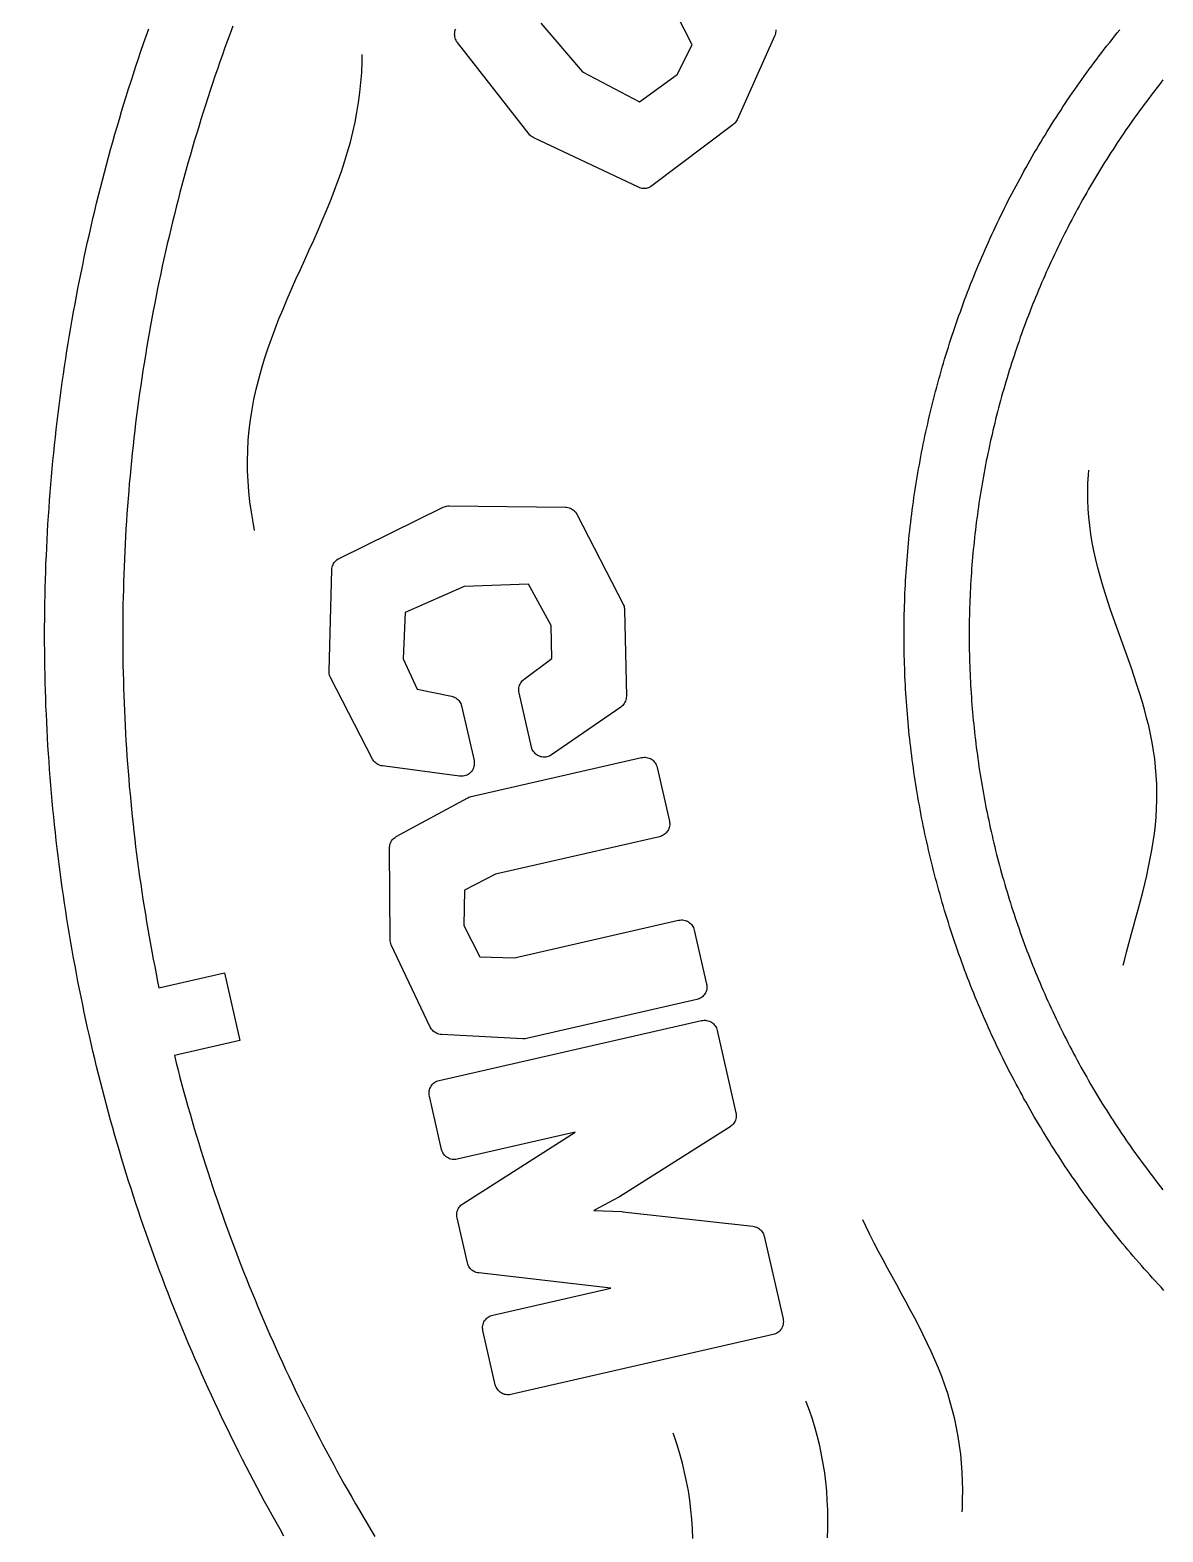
# Model space of a CAD drawing. Header units: millimetres. Extents: x -17.8 to 17.8, y -17.8 to 17.8.
# Drawn here: x -11.32 to -8.71, y -2.067 to 1.394 of the extents above; entities that cross this region are included whole.
import ezdxf

# ---------------------------------------------------------------- set-up
doc = ezdxf.new("R2010")
doc.units = ezdxf.units.MM
for name, color, linetype in [('ALTIN', 2, 'Continuous'), ('DOKU', 8, 'Continuous'), ('KESIM', 1, 'Continuous')]:
    doc.layers.add(name, color=color, linetype=linetype)

msp = doc.modelspace()

# ---------------------------------------------------------------- linework, layer by layer
at = {"layer": 'ALTIN'}
for points in [[(-10.1431, 1.4092), (-10.047, 1.2971), (-9.9155, 1.2281), (-9.8287, 1.2912), (-9.794, 1.3597), (-9.8311, 1.4313)], [(-10.7347, -2.0762), (-10.7438, -2.0603), (-10.7527, -2.0444), (-10.7616, -2.0284), (-10.7704, -2.0125), (-10.7792, -1.9964), (-10.7878, -1.9804), (-10.7965, -1.9643), (-10.805, -1.9481), (-10.8135, -1.932), (-10.8218, -1.9157), (-10.8302, -1.8995), (-10.8384, -1.8832), (-10.8466, -1.8669), (-10.8547, -1.8505), (-10.8628, -1.8341), (-10.8707, -1.8177), (-10.8786, -1.8013), (-10.8864, -1.7848), (-10.8942, -1.7682), (-10.9019, -1.7517), (-10.9095, -1.7351), (-10.917, -1.7184), (-10.9245, -1.7018), (-10.9319, -1.6851), (-10.9392, -1.6684), (-10.9464, -1.6516), (-10.9536, -1.6348), (-10.9607, -1.618), (-10.9677, -1.6011), (-10.9747, -1.5843), (-10.9815, -1.5674), (-10.9883, -1.5504), (-10.9951, -1.5334), (-11.0017, -1.5164), (-11.0083, -1.4994), (-11.0148, -1.4824), (-11.0212, -1.4653), (-11.0276, -1.4482), (-11.0339, -1.431), (-11.0401, -1.4138), (-11.0462, -1.3966), (-11.0523, -1.3794), (-11.0582, -1.3622), (-11.0642, -1.3449), (-11.07, -1.3276), (-11.0757, -1.3103), (-11.0814, -1.2929), (-11.087, -1.2756), (-11.0926, -1.2582), (-11.098, -1.2407), (-11.1034, -1.2233), (-11.1087, -1.2058), (-11.1139, -1.1883), (-11.119, -1.1708), (-11.1241, -1.1533), (-11.1291, -1.1357), (-11.134, -1.1181), (-11.1389, -1.1005), (-11.1436, -1.0829), (-11.1483, -1.0653), (-11.1529, -1.0476), (-11.1575, -1.0299), (-11.1619, -1.0122), (-11.1663, -0.9945), (-11.1706, -0.9767), (-11.1748, -0.959), (-11.179, -0.9412), (-11.183, -0.9234), (-11.187, -0.9056), (-11.1909, -0.8878), (-11.1948, -0.8699), (-11.1985, -0.852), (-11.2022, -0.8342), (-11.2058, -0.8163), (-11.2093, -0.7983), (-11.2128, -0.7804), (-11.2161, -0.7625), (-11.2194, -0.7445), (-11.2226, -0.7265), (-11.2258, -0.7086), (-11.2288, -0.6906), (-11.2318, -0.6725), (-11.2347, -0.6545), (-11.2375, -0.6365), (-11.2402, -0.6184), (-11.2429, -0.6004), (-11.2455, -0.5823), (-11.248, -0.5642), (-11.2504, -0.5461), (-11.2527, -0.528), (-11.255, -0.5099), (-11.2572, -0.4918), (-11.2593, -0.4736), (-11.2613, -0.4555), (-11.2633, -0.4373), (-11.2651, -0.4192), (-11.2669, -0.401), (-11.2686, -0.3828), (-11.2703, -0.3647), (-11.2718, -0.3465), (-11.2733, -0.3283), (-11.2747, -0.3101), (-11.276, -0.2919), (-11.2772, -0.2736), (-11.2784, -0.2554), (-11.2795, -0.2372), (-11.2805, -0.219), (-11.2814, -0.2007), (-11.2822, -0.1825), (-11.283, -0.1643), (-11.2837, -0.146), (-11.2842, -0.1278), (-11.2848, -0.1095), (-11.2852, -0.0913), (-11.2856, -0.073), (-11.2858, -0.0548), (-11.286, -0.0365), (-11.2862, -0.0183), (-11.2862, 0), (-11.2862, 0.0183), (-11.286, 0.0365), (-11.2858, 0.0548), (-11.2856, 0.073), (-11.2852, 0.0913), (-11.2848, 0.1095), (-11.2842, 0.1278), (-11.2837, 0.146), (-11.283, 0.1643), (-11.2822, 0.1825), (-11.2814, 0.2007), (-11.2805, 0.219), (-11.2795, 0.2372), (-11.2784, 0.2554), (-11.2772, 0.2736), (-11.276, 0.2919), (-11.2747, 0.3101), (-11.2733, 0.3283), (-11.2718, 0.3465), (-11.2703, 0.3647), (-11.2686, 0.3828), (-11.2669, 0.401), (-11.2651, 0.4192), (-11.2633, 0.4373), (-11.2613, 0.4555), (-11.2593, 0.4736), (-11.2572, 0.4918), (-11.255, 0.5099), (-11.2527, 0.528), (-11.2504, 0.5461), (-11.248, 0.5642), (-11.2455, 0.5823), (-11.2429, 0.6004), (-11.2402, 0.6184), (-11.2375, 0.6365), (-11.2347, 0.6545), (-11.2318, 0.6725), (-11.2288, 0.6906), (-11.2258, 0.7086), (-11.2226, 0.7265), (-11.2194, 0.7445), (-11.2161, 0.7625), (-11.2128, 0.7804), (-11.2093, 0.7983), (-11.2058, 0.8163), (-11.2022, 0.8342), (-11.1985, 0.852), (-11.1948, 0.8699), (-11.1909, 0.8878), (-11.187, 0.9056), (-11.183, 0.9234), (-11.179, 0.9412), (-11.1748, 0.959), (-11.1706, 0.9767), (-11.1663, 0.9945), (-11.1619, 1.0122), (-11.1575, 1.0299), (-11.1529, 1.0476), (-11.1483, 1.0653), (-11.1436, 1.0829), (-11.1389, 1.1005), (-11.134, 1.1181), (-11.1291, 1.1357), (-11.1241, 1.1533), (-11.119, 1.1708), (-11.1139, 1.1883), (-11.1087, 1.2058), (-11.1034, 1.2233), (-11.098, 1.2407), (-11.0926, 1.2582), (-11.087, 1.2756), (-11.0814, 1.2929), (-11.0757, 1.3103), (-11.07, 1.3276), (-11.0642, 1.3449), (-11.0582, 1.3622), (-11.0523, 1.3794), (-11.0462, 1.3966)], [(-10.8526, 1.4022), (-10.8587, 1.3859), (-10.8647, 1.3694), (-10.8707, 1.353), (-10.8765, 1.3366), (-10.8823, 1.3201), (-10.8881, 1.3036), (-10.8937, 1.287), (-10.8993, 1.2705), (-10.9048, 1.2539), (-10.9102, 1.2373), (-10.9156, 1.2207), (-10.9209, 1.204), (-10.9261, 1.1874), (-10.9312, 1.1707), (-10.9363, 1.1539), (-10.9413, 1.1372), (-10.9462, 1.1204), (-10.9511, 1.1037), (-10.9559, 1.0868), (-10.9606, 1.07), (-10.9652, 1.0532), (-10.9698, 1.0363), (-10.9743, 1.0194), (-10.9787, 1.0025), (-10.983, 0.9856), (-10.9873, 0.9687), (-10.9915, 0.9517), (-10.9956, 0.9347), (-10.9996, 0.9177), (-11.0036, 0.9007), (-11.0075, 0.8837), (-11.0113, 0.8666), (-11.015, 0.8496), (-11.0187, 0.8325), (-11.0223, 0.8154), (-11.0258, 0.7983), (-11.0293, 0.7811), (-11.0326, 0.764), (-11.0359, 0.7468), (-11.0392, 0.7297), (-11.0423, 0.7125), (-11.0454, 0.6953), (-11.0484, 0.6781), (-11.0513, 0.6609), (-11.0541, 0.6436), (-11.0569, 0.6264), (-11.0596, 0.6091), (-11.0622, 0.5918), (-11.0648, 0.5745), (-11.0672, 0.5572), (-11.0696, 0.5399), (-11.0719, 0.5226), (-11.0742, 0.5053), (-11.0764, 0.488), (-11.0784, 0.4706), (-11.0805, 0.4533), (-11.0824, 0.4359), (-11.0843, 0.4185), (-11.0861, 0.4012), (-11.0878, 0.3838), (-11.0894, 0.3664), (-11.091, 0.349), (-11.0924, 0.3316), (-11.0939, 0.3142), (-11.0952, 0.2967), (-11.0964, 0.2793), (-11.0976, 0.2619), (-11.0987, 0.2444), (-11.0998, 0.227), (-11.1007, 0.2096), (-11.1016, 0.1921), (-11.1024, 0.1747), (-11.1031, 0.1572), (-11.1038, 0.1397), (-11.1043, 0.1223), (-11.1048, 0.1048), (-11.1052, 0.0873), (-11.1056, 0.0699), (-11.1059, 0.0524), (-11.106, 0.0349), (-11.1062, 0.0175), (-11.1062, 0), (-11.1062, -0.0175), (-11.106, -0.0349), (-11.1059, -0.0524), (-11.1056, -0.0699), (-11.1052, -0.0873), (-11.1048, -0.1048), (-11.1043, -0.1223), (-11.1038, -0.1397), (-11.1031, -0.1572), (-11.1024, -0.1747), (-11.1016, -0.1921), (-11.1007, -0.2096), (-11.0998, -0.227), (-11.0987, -0.2444), (-11.0976, -0.2619), (-11.0964, -0.2793), (-11.0952, -0.2967), (-11.0939, -0.3142), (-11.0924, -0.3316), (-11.091, -0.349), (-11.0894, -0.3664), (-11.0878, -0.3838), (-11.0861, -0.4012), (-11.0843, -0.4185), (-11.0824, -0.4359), (-11.0805, -0.4533), (-11.0784, -0.4706), (-11.0764, -0.488), (-11.0742, -0.5053), (-11.0719, -0.5226), (-11.0696, -0.5399), (-11.0672, -0.5572), (-11.0648, -0.5745), (-11.0622, -0.5918), (-11.0596, -0.6091), (-11.0569, -0.6264), (-11.0541, -0.6436), (-11.0513, -0.6609), (-11.0484, -0.6781), (-11.0454, -0.6953), (-11.0423, -0.7125), (-11.0392, -0.7297), (-11.0359, -0.7468), (-11.0326, -0.764), (-11.0293, -0.7811), (-11.0258, -0.7983), (-11.0228, -0.8128), (-10.8719, -0.7783), (-10.8363, -0.9343), (-10.9872, -0.9688), (-10.983, -0.9856), (-10.9787, -1.0025), (-10.9743, -1.0194), (-10.9698, -1.0363), (-10.9652, -1.0532), (-10.9606, -1.07), (-10.9559, -1.0868), (-10.9511, -1.1037), (-10.9462, -1.1204), (-10.9413, -1.1372), (-10.9363, -1.1539), (-10.9312, -1.1707), (-10.9261, -1.1874), (-10.9209, -1.204), (-10.9156, -1.2207), (-10.9102, -1.2373), (-10.9048, -1.2539), (-10.8993, -1.2705), (-10.8937, -1.287), (-10.8881, -1.3036), (-10.8823, -1.3201), (-10.8765, -1.3366), (-10.8707, -1.353), (-10.8647, -1.3694), (-10.8587, -1.3859), (-10.8526, -1.4022), (-10.8465, -1.4186), (-10.8403, -1.4349), (-10.834, -1.4512), (-10.8276, -1.4675), (-10.8212, -1.4837), (-10.8146, -1.4999), (-10.8081, -1.5161), (-10.8014, -1.5323), (-10.7947, -1.5484), (-10.7879, -1.5645), (-10.781, -1.5806), (-10.7741, -1.5966), (-10.7671, -1.6126), (-10.76, -1.6286), (-10.7529, -1.6445), (-10.7457, -1.6604), (-10.7384, -1.6763), (-10.7311, -1.6922), (-10.7236, -1.708), (-10.7162, -1.7238), (-10.7086, -1.7395), (-10.701, -1.7552), (-10.6933, -1.7709), (-10.6855, -1.7866), (-10.6777, -1.8022), (-10.6698, -1.8178), (-10.6618, -1.8333), (-10.6538, -1.8488), (-10.6457, -1.8643), (-10.6375, -1.8798), (-10.6293, -1.8952), (-10.621, -1.9105), (-10.6126, -1.9259), (-10.6042, -1.9412), (-10.5957, -1.9564), (-10.5871, -1.9717), (-10.5785, -1.9869), (-10.5698, -2.002), (-10.561, -2.0171), (-10.5522, -2.0322), (-10.5433, -2.0472), (-10.5343, -2.0622), (-10.5253, -2.0772)], [(-9.6019, 1.3939), (-9.6019, 1.391), (-9.6021, 1.3881), (-9.6026, 1.3853), (-9.6034, 1.3825), (-9.6045, 1.3798), (-9.691, 1.1869), (-9.6923, 1.1842), (-9.694, 1.1817), (-9.6958, 1.1793), (-9.698, 1.1771), (-9.7003, 1.1752), (-9.8871, 1.0345), (-9.8896, 1.0328), (-9.8922, 1.0314), (-9.8949, 1.0302), (-9.8977, 1.0294), (-9.9006, 1.0288), (-9.9036, 1.0285), (-9.9065, 1.0285), (-9.9095, 1.0287), (-9.9124, 1.0293), (-9.9152, 1.0302), (-9.918, 1.0313), (-10.1592, 1.1452), (-10.1617, 1.1465), (-10.1641, 1.1481), (-10.1662, 1.1498), (-10.1683, 1.1517), (-10.1701, 1.1539), (-10.3352, 1.365), (-10.3369, 1.3675), (-10.3383, 1.37), (-10.3395, 1.3727), (-10.3404, 1.3755), (-10.3411, 1.3784), (-10.3414, 1.3814), (-10.3415, 1.3843), (-10.3413, 1.3873), (-10.3408, 1.3902), (-10.34, 1.393), (-10.3389, 1.3958)], [(-8.7074, -1.5101), (-8.714, -1.503), (-8.7206, -1.496), (-8.7271, -1.4889), (-8.7336, -1.4818), (-8.74, -1.4747), (-8.7464, -1.4675), (-8.7528, -1.4603), (-8.7592, -1.4531), (-8.7655, -1.4459), (-8.7718, -1.4386), (-8.778, -1.4313), (-8.7843, -1.424), (-8.7905, -1.4166), (-8.7966, -1.4092), (-8.8028, -1.4018), (-8.8089, -1.3944), (-8.8149, -1.3869), (-8.821, -1.3795), (-8.827, -1.3719), (-8.8329, -1.3644), (-8.8389, -1.3568), (-8.8448, -1.3493), (-8.8507, -1.3416), (-8.8565, -1.334), (-8.8623, -1.3263), (-8.8681, -1.3186), (-8.8738, -1.3109), (-8.8795, -1.3032), (-8.8852, -1.2954), (-8.8908, -1.2876), (-8.8964, -1.2798), (-8.902, -1.272), (-8.9075, -1.2641), (-8.913, -1.2562), (-8.9185, -1.2483), (-8.9239, -1.2404), (-8.9293, -1.2324), (-8.9347, -1.2244), (-8.94, -1.2164), (-8.9453, -1.2084), (-8.9505, -1.2003), (-8.9557, -1.1922), (-8.9609, -1.1841), (-8.9661, -1.176), (-8.9712, -1.1679), (-8.9763, -1.1597), (-8.9813, -1.1515), (-8.9863, -1.1433), (-8.9913, -1.1351), (-8.9962, -1.1268), (-9.0011, -1.1186), (-9.006, -1.1103), (-9.0108, -1.1019), (-9.0156, -1.0936), (-9.0204, -1.0852), (-9.0251, -1.0769), (-9.0298, -1.0685), (-9.0344, -1.06), (-9.039, -1.0516), (-9.0436, -1.0431), (-9.0481, -1.0347), (-9.0526, -1.0262), (-9.0571, -1.0176), (-9.0615, -1.0091), (-9.0659, -1.0005), (-9.0702, -0.992), (-9.0745, -0.9834), (-9.0788, -0.9748), (-9.083, -0.9661), (-9.0872, -0.9575), (-9.0914, -0.9488), (-9.0955, -0.9401), (-9.0996, -0.9314), (-9.1036, -0.9227), (-9.1076, -0.9139), (-9.1116, -0.9052), (-9.1155, -0.8964), (-9.1194, -0.8876), (-9.1233, -0.8788), (-9.1271, -0.87), (-9.1309, -0.8611), (-9.1346, -0.8523), (-9.1383, -0.8434), (-9.142, -0.8345), (-9.1456, -0.8256), (-9.1492, -0.8167), (-9.1527, -0.8077), (-9.1562, -0.7988), (-9.1597, -0.7898), (-9.1631, -0.7808), (-9.1665, -0.7718), (-9.1699, -0.7628), (-9.1732, -0.7538), (-9.1764, -0.7447), (-9.1797, -0.7357), (-9.1829, -0.7266), (-9.186, -0.7175), (-9.1891, -0.7084), (-9.1922, -0.6993), (-9.1952, -0.6902), (-9.1982, -0.681), (-9.2012, -0.6719), (-9.2041, -0.6627), (-9.2069, -0.6535), (-9.2098, -0.6444), (-9.2126, -0.6351), (-9.2153, -0.6259), (-9.218, -0.6167), (-9.2207, -0.6075), (-9.2233, -0.5982), (-9.2259, -0.589), (-9.2285, -0.5797), (-9.231, -0.5704), (-9.2335, -0.5611), (-9.2359, -0.5518), (-9.2383, -0.5425), (-9.2406, -0.5332), (-9.2429, -0.5238), (-9.2452, -0.5145), (-9.2474, -0.5051), (-9.2496, -0.4958), (-9.2517, -0.4864), (-9.2538, -0.477), (-9.2559, -0.4676), (-9.2579, -0.4582), (-9.2599, -0.4488), (-9.2618, -0.4394), (-9.2637, -0.43), (-9.2656, -0.4205), (-9.2674, -0.4111), (-9.2692, -0.4016), (-9.2709, -0.3922), (-9.2726, -0.3827), (-9.2742, -0.3732), (-9.2759, -0.3637), (-9.2774, -0.3543), (-9.2789, -0.3448), (-9.2804, -0.3353), (-9.2819, -0.3258), (-9.2833, -0.3162), (-9.2846, -0.3067), (-9.2859, -0.2972), (-9.2872, -0.2877), (-9.2885, -0.2781), (-9.2897, -0.2686), (-9.2908, -0.259), (-9.2919, -0.2495), (-9.293, -0.2399), (-9.294, -0.2304), (-9.295, -0.2208), (-9.2959, -0.2112), (-9.2968, -0.2017), (-9.2977, -0.1921), (-9.2985, -0.1825), (-9.2993, -0.1729), (-9.3, -0.1633), (-9.3007, -0.1537), (-9.3014, -0.1441), (-9.302, -0.1345), (-9.3025, -0.1249), (-9.3031, -0.1153), (-9.3035, -0.1057), (-9.304, -0.0961), (-9.3044, -0.0865), (-9.3047, -0.0769), (-9.3051, -0.0673), (-9.3053, -0.0577), (-9.3056, -0.0481), (-9.3057, -0.0385), (-9.3059, -0.0288), (-9.306, -0.0192), (-9.3061, -0.0096), (-9.3061, 0), (-9.3061, 0.0096), (-9.306, 0.0192), (-9.3059, 0.0288), (-9.3057, 0.0385), (-9.3056, 0.0481), (-9.3053, 0.0577), (-9.3051, 0.0673), (-9.3047, 0.0769), (-9.3044, 0.0865), (-9.304, 0.0961), (-9.3035, 0.1057), (-9.3031, 0.1153), (-9.3025, 0.1249), (-9.302, 0.1345), (-9.3014, 0.1441), (-9.3007, 0.1537), (-9.3, 0.1633), (-9.2993, 0.1729), (-9.2985, 0.1825), (-9.2977, 0.1921), (-9.2968, 0.2017), (-9.2959, 0.2112), (-9.295, 0.2208), (-9.294, 0.2304), (-9.293, 0.2399), (-9.2919, 0.2495), (-9.2908, 0.259), (-9.2897, 0.2686), (-9.2885, 0.2781), (-9.2872, 0.2877), (-9.2859, 0.2972), (-9.2846, 0.3067), (-9.2833, 0.3162), (-9.2819, 0.3258), (-9.2804, 0.3353), (-9.2789, 0.3448), (-9.2774, 0.3543), (-9.2759, 0.3637), (-9.2742, 0.3732), (-9.2726, 0.3827), (-9.2709, 0.3922), (-9.2692, 0.4016), (-9.2674, 0.4111), (-9.2656, 0.4205), (-9.2637, 0.43), (-9.2618, 0.4394), (-9.2599, 0.4488), (-9.2579, 0.4582), (-9.2559, 0.4676), (-9.2538, 0.477), (-9.2517, 0.4864), (-9.2496, 0.4958), (-9.2474, 0.5051), (-9.2452, 0.5145), (-9.2429, 0.5238), (-9.2406, 0.5332), (-9.2383, 0.5425), (-9.2359, 0.5518), (-9.2335, 0.5611), (-9.231, 0.5704), (-9.2285, 0.5797), (-9.2259, 0.589), (-9.2233, 0.5982), (-9.2207, 0.6075), (-9.218, 0.6167), (-9.2153, 0.6259), (-9.2126, 0.6351), (-9.2098, 0.6444), (-9.2069, 0.6535), (-9.2041, 0.6627), (-9.2012, 0.6719), (-9.1982, 0.681), (-9.1952, 0.6902), (-9.1922, 0.6993), (-9.1891, 0.7084), (-9.186, 0.7175), (-9.1829, 0.7266), (-9.1797, 0.7357), (-9.1764, 0.7447), (-9.1732, 0.7538), (-9.1699, 0.7628), (-9.1665, 0.7718), (-9.1631, 0.7808), (-9.1597, 0.7898), (-9.1562, 0.7988), (-9.1527, 0.8077), (-9.1492, 0.8167), (-9.1456, 0.8256), (-9.142, 0.8345), (-9.1383, 0.8434), (-9.1346, 0.8523), (-9.1309, 0.8611), (-9.1271, 0.87), (-9.1233, 0.8788), (-9.1194, 0.8876), (-9.1155, 0.8964), (-9.1116, 0.9052), (-9.1076, 0.9139), (-9.1036, 0.9227), (-9.0996, 0.9314), (-9.0955, 0.9401), (-9.0914, 0.9488), (-9.0872, 0.9575), (-9.083, 0.9661), (-9.0788, 0.9748), (-9.0745, 0.9834), (-9.0702, 0.992), (-9.0659, 1.0005), (-9.0615, 1.0091), (-9.0571, 1.0176), (-9.0526, 1.0262), (-9.0481, 1.0347), (-9.0436, 1.0431), (-9.039, 1.0516), (-9.0344, 1.06), (-9.0298, 1.0685), (-9.0251, 1.0769), (-9.0204, 1.0852), (-9.0156, 1.0936), (-9.0108, 1.1019), (-9.006, 1.1103), (-9.0011, 1.1186), (-8.9962, 1.1268), (-8.9913, 1.1351), (-8.9863, 1.1433), (-8.9813, 1.1515), (-8.9763, 1.1597), (-8.9712, 1.1679), (-8.9661, 1.176), (-8.9609, 1.1841), (-8.9557, 1.1922), (-8.9505, 1.2003), (-8.9453, 1.2084), (-8.94, 1.2164), (-8.9347, 1.2244), (-8.9293, 1.2324), (-8.9239, 1.2404), (-8.9185, 1.2483), (-8.913, 1.2562), (-8.9075, 1.2641), (-8.902, 1.272), (-8.8964, 1.2798), (-8.8908, 1.2876), (-8.8852, 1.2954), (-8.8795, 1.3032), (-8.8738, 1.3109), (-8.8681, 1.3186), (-8.8623, 1.3263), (-8.8565, 1.334), (-8.8507, 1.3416), (-8.8448, 1.3493), (-8.8389, 1.3568), (-8.8329, 1.3644), (-8.827, 1.3719), (-8.821, 1.3795), (-8.8149, 1.3869), (-8.8089, 1.3944)], [(-8.7096, 1.2786), (-8.7151, 1.2715), (-8.7207, 1.2645), (-8.7262, 1.2574), (-8.7317, 1.2503), (-8.7371, 1.2432), (-8.7425, 1.2361), (-8.7479, 1.2289), (-8.7532, 1.2217), (-8.7585, 1.2145), (-8.7638, 1.2072), (-8.7691, 1.2), (-8.7743, 1.1927), (-8.7795, 1.1854), (-8.7846, 1.1781), (-8.7898, 1.1707), (-8.7949, 1.1633), (-8.7999, 1.1559), (-8.8049, 1.1485), (-8.8099, 1.1411), (-8.8149, 1.1336), (-8.8198, 1.1261), (-8.8247, 1.1186), (-8.8296, 1.1111), (-8.8344, 1.1035), (-8.8392, 1.096), (-8.844, 1.0884), (-8.8487, 1.0808), (-8.8534, 1.0731), (-8.8581, 1.0655), (-8.8627, 1.0578), (-8.8673, 1.0501), (-8.8719, 1.0424), (-8.8764, 1.0347), (-8.8809, 1.0269), (-8.8854, 1.0192), (-8.8898, 1.0114), (-8.8942, 1.0036), (-8.8986, 0.9957), (-8.9029, 0.9879), (-8.9072, 0.98), (-8.9114, 0.9721), (-8.9157, 0.9642), (-8.9199, 0.9563), (-8.924, 0.9484), (-8.9281, 0.9404), (-8.9322, 0.9324), (-8.9363, 0.9244), (-8.9403, 0.9164), (-8.9443, 0.9084), (-8.9482, 0.9004), (-8.9521, 0.8923), (-8.956, 0.8842), (-8.9598, 0.8761), (-8.9636, 0.868), (-8.9674, 0.8599), (-8.9712, 0.8517), (-8.9748, 0.8436), (-8.9785, 0.8354), (-8.9821, 0.8272), (-8.9857, 0.819), (-8.9893, 0.8108), (-8.9928, 0.8025), (-8.9963, 0.7943), (-8.9997, 0.786), (-9.0031, 0.7777), (-9.0065, 0.7694), (-9.0099, 0.7611), (-9.0132, 0.7527), (-9.0164, 0.7444), (-9.0197, 0.736), (-9.0229, 0.7277), (-9.026, 0.7193), (-9.0291, 0.7109), (-9.0322, 0.7025), (-9.0353, 0.694), (-9.0383, 0.6856), (-9.0412, 0.6771), (-9.0442, 0.6687), (-9.0471, 0.6602), (-9.0499, 0.6517), (-9.0528, 0.6432), (-9.0556, 0.6347), (-9.0583, 0.6262), (-9.061, 0.6176), (-9.0637, 0.6091), (-9.0663, 0.6005), (-9.0689, 0.5919), (-9.0715, 0.5833), (-9.074, 0.5747), (-9.0765, 0.5661), (-9.079, 0.5575), (-9.0814, 0.5489), (-9.0838, 0.5402), (-9.0861, 0.5316), (-9.0884, 0.5229), (-9.0907, 0.5143), (-9.0929, 0.5056), (-9.0951, 0.4969), (-9.0972, 0.4882), (-9.0993, 0.4795), (-9.1014, 0.4708), (-9.1034, 0.462), (-9.1054, 0.4533), (-9.1074, 0.4445), (-9.1093, 0.4358), (-9.1112, 0.427), (-9.113, 0.4183), (-9.1148, 0.4095), (-9.1166, 0.4007), (-9.1183, 0.3919), (-9.12, 0.3831), (-9.1217, 0.3743), (-9.1233, 0.3655), (-9.1249, 0.3567), (-9.1264, 0.3478), (-9.1279, 0.339), (-9.1294, 0.3301), (-9.1308, 0.3213), (-9.1322, 0.3124), (-9.1335, 0.3036), (-9.1348, 0.2947), (-9.1361, 0.2858), (-9.1373, 0.277), (-9.1385, 0.2681), (-9.1397, 0.2592), (-9.1408, 0.2503), (-9.1418, 0.2414), (-9.1429, 0.2325), (-9.1439, 0.2236), (-9.1448, 0.2147), (-9.1457, 0.2058), (-9.1466, 0.1969), (-9.1475, 0.1879), (-9.1483, 0.179), (-9.149, 0.1701), (-9.1497, 0.1611), (-9.1504, 0.1522), (-9.1511, 0.1433), (-9.1517, 0.1343), (-9.1522, 0.1254), (-9.1528, 0.1164), (-9.1533, 0.1075), (-9.1537, 0.0985), (-9.1541, 0.0896), (-9.1545, 0.0806), (-9.1548, 0.0717), (-9.1551, 0.0627), (-9.1554, 0.0538), (-9.1556, 0.0448), (-9.1558, 0.0358), (-9.1559, 0.0269), (-9.156, 0.0179), (-9.1561, 0.009), (-9.1561, 0), (-9.1561, -0.009), (-9.156, -0.0179), (-9.1559, -0.0269), (-9.1558, -0.0358), (-9.1556, -0.0448), (-9.1554, -0.0538), (-9.1551, -0.0627), (-9.1548, -0.0717), (-9.1545, -0.0806), (-9.1541, -0.0896), (-9.1537, -0.0985), (-9.1533, -0.1075), (-9.1528, -0.1164), (-9.1522, -0.1254), (-9.1517, -0.1343), (-9.1511, -0.1433), (-9.1504, -0.1522), (-9.1497, -0.1611), (-9.149, -0.1701), (-9.1483, -0.179), (-9.1475, -0.1879), (-9.1466, -0.1969), (-9.1457, -0.2058), (-9.1448, -0.2147), (-9.1439, -0.2236), (-9.1429, -0.2325), (-9.1418, -0.2414), (-9.1408, -0.2503), (-9.1397, -0.2592), (-9.1385, -0.2681), (-9.1373, -0.277), (-9.1361, -0.2858), (-9.1348, -0.2947), (-9.1335, -0.3036), (-9.1322, -0.3124), (-9.1308, -0.3213), (-9.1294, -0.3301), (-9.1279, -0.339), (-9.1264, -0.3478), (-9.1249, -0.3567), (-9.1233, -0.3655), (-9.1217, -0.3743), (-9.12, -0.3831), (-9.1183, -0.3919), (-9.1166, -0.4007), (-9.1148, -0.4095), (-9.113, -0.4183), (-9.1112, -0.427), (-9.1093, -0.4358), (-9.1074, -0.4445), (-9.1054, -0.4533), (-9.1034, -0.462), (-9.1014, -0.4708), (-9.0993, -0.4795), (-9.0972, -0.4882), (-9.0951, -0.4969), (-9.0929, -0.5056), (-9.0907, -0.5143), (-9.0884, -0.5229), (-9.0861, -0.5316), (-9.0838, -0.5402), (-9.0814, -0.5489), (-9.079, -0.5575), (-9.0765, -0.5661), (-9.074, -0.5747), (-9.0715, -0.5833), (-9.0689, -0.5919), (-9.0663, -0.6005), (-9.0637, -0.6091), (-9.061, -0.6176), (-9.0583, -0.6262), (-9.0556, -0.6347), (-9.0528, -0.6432), (-9.0499, -0.6517), (-9.0471, -0.6602), (-9.0442, -0.6687), (-9.0412, -0.6771), (-9.0383, -0.6856), (-9.0353, -0.694), (-9.0322, -0.7025), (-9.0291, -0.7109), (-9.026, -0.7193), (-9.0229, -0.7277), (-9.0197, -0.736), (-9.0164, -0.7444), (-9.0132, -0.7527), (-9.0099, -0.7611), (-9.0065, -0.7694), (-9.0031, -0.7777), (-8.9997, -0.786), (-8.9963, -0.7943), (-8.9928, -0.8025), (-8.9893, -0.8108), (-8.9857, -0.819), (-8.9821, -0.8272), (-8.9785, -0.8354), (-8.9748, -0.8436), (-8.9712, -0.8517), (-8.9674, -0.8599), (-8.9636, -0.868), (-8.9598, -0.8761), (-8.956, -0.8842), (-8.9521, -0.8923), (-8.9482, -0.9004), (-8.9443, -0.9084), (-8.9403, -0.9164), (-8.9363, -0.9244), (-8.9322, -0.9324), (-8.9281, -0.9404), (-8.924, -0.9484), (-8.9199, -0.9563), (-8.9157, -0.9642), (-8.9114, -0.9721), (-8.9072, -0.98), (-8.9029, -0.9879), (-8.8986, -0.9957), (-8.8942, -1.0036), (-8.8898, -1.0114), (-8.8854, -1.0192), (-8.8809, -1.0269), (-8.8764, -1.0347), (-8.8719, -1.0424), (-8.8673, -1.0501), (-8.8627, -1.0578), (-8.8581, -1.0655), (-8.8534, -1.0731), (-8.8487, -1.0808), (-8.844, -1.0884), (-8.8392, -1.096), (-8.8344, -1.1035), (-8.8296, -1.1111), (-8.8247, -1.1186), (-8.8198, -1.1261), (-8.8149, -1.1336), (-8.8099, -1.1411), (-8.8049, -1.1485), (-8.7999, -1.1559), (-8.7949, -1.1633), (-8.7898, -1.1707), (-8.7846, -1.1781), (-8.7795, -1.1854), (-8.7743, -1.1927), (-8.7691, -1.2), (-8.7638, -1.2072), (-8.7585, -1.2145), (-8.7532, -1.2217), (-8.7479, -1.2289), (-8.7425, -1.2361), (-8.7371, -1.2432), (-8.7317, -1.2503), (-8.7262, -1.2574), (-8.7207, -1.2645), (-8.7151, -1.2715), (-8.7096, -1.2786)]]:
    msp.add_lwpolyline(points, dxfattribs=at)
for points in [[(-10.6101, 0.1749), (-10.6075, 0.1764), (-10.368, 0.294), (-10.3655, 0.2951), (-10.3628, 0.296), (-10.3601, 0.2966), (-10.3573, 0.297), (-10.3545, 0.2971), (-10.0865, 0.2945), (-10.0835, 0.2943), (-10.0806, 0.2938), (-10.0778, 0.2931), (-10.075, 0.292), (-10.0723, 0.2907), (-10.0698, 0.2892), (-10.0675, 0.2874), (-10.0653, 0.2854), (-10.0633, 0.2832), (-10.0616, 0.2808), (-10.0601, 0.2782), (-9.9533, 0.0711), (-9.9522, 0.0686), (-9.9512, 0.066), (-9.9506, 0.0634), (-9.9501, 0.0607), (-9.95, 0.0579), (-9.9459, -0.141), (-9.946, -0.1439), (-9.9464, -0.1469), (-9.9471, -0.1497), (-9.948, -0.1525), (-9.9492, -0.1552), (-9.9507, -0.1578), (-9.9524, -0.1602), (-9.9544, -0.1624), (-9.9565, -0.1645), (-9.9589, -0.1663), (-10.1181, -0.2764), (-10.1206, -0.2779), (-10.1232, -0.2792), (-10.126, -0.2802), (-10.1288, -0.281), (-10.1317, -0.2815), (-10.1346, -0.2817), (-10.1375, -0.2816), (-10.1404, -0.2812), (-10.1433, -0.2806), (-10.1461, -0.2796), (-10.1487, -0.2785), (-10.1513, -0.277), (-10.1537, -0.2753), (-10.1559, -0.2734), (-10.1579, -0.2713), (-10.1597, -0.269), (-10.1613, -0.2665), (-10.1626, -0.2639), (-10.1637, -0.2612), (-10.1644, -0.2584), (-10.193, -0.1331), (-10.1936, -0.1302), (-10.1938, -0.1274), (-10.1937, -0.1245), (-10.1934, -0.1216), (-10.1928, -0.1188), (-10.1919, -0.116), (-10.1908, -0.1133), (-10.1894, -0.1108), (-10.1878, -0.1084), (-10.186, -0.1062), (-10.1839, -0.1041), (-10.1817, -0.1023), (-10.1175, -0.0547), (-10.1192, 0.0217), (-10.1717, 0.1168), (-10.3193, 0.1115), (-10.4552, 0.0517), (-10.46, -0.0554), (-10.4281, -0.1253), (-10.349, -0.141), (-10.3462, -0.1417), (-10.3435, -0.1426), (-10.3409, -0.1439), (-10.3384, -0.1453), (-10.3361, -0.147), (-10.3339, -0.1489), (-10.3319, -0.151), (-10.3302, -0.1533), (-10.3287, -0.1557), (-10.3274, -0.1583), (-10.3263, -0.161), (-10.3256, -0.1637), (-10.2969, -0.2891), (-10.2964, -0.292), (-10.2962, -0.2949), (-10.2962, -0.2978), (-10.2966, -0.3006), (-10.2972, -0.3035), (-10.298, -0.3062), (-10.2992, -0.3089), (-10.3006, -0.3114), (-10.3022, -0.3138), (-10.304, -0.316), (-10.3061, -0.3181), (-10.3083, -0.3199), (-10.3107, -0.3215), (-10.3132, -0.3229), (-10.3159, -0.324), (-10.3187, -0.3249), (-10.3215, -0.3255), (-10.3244, -0.3258), (-10.3272, -0.3258), (-10.3301, -0.3256), (-10.5078, -0.302), (-10.5107, -0.3015), (-10.5134, -0.3007), (-10.5161, -0.2996), (-10.5187, -0.2983), (-10.5211, -0.2968), (-10.5234, -0.295), (-10.5255, -0.293), (-10.5274, -0.2909), (-10.5291, -0.2885), (-10.5305, -0.286), (-10.6274, -0.0981), (-10.6287, -0.0954), (-10.6296, -0.0925), (-10.6303, -0.0896), (-10.6307, -0.0866), (-10.6308, -0.0835), (-10.6243, 0.1503), (-10.6241, 0.1532), (-10.6236, 0.1561), (-10.6227, 0.159), (-10.6217, 0.1617), (-10.6203, 0.1644), (-10.6187, 0.1669), (-10.6169, 0.1692), (-10.6148, 0.1713), (-10.6126, 0.1732)], [(-10.4786, -0.4664), (-10.4761, -0.4648), (-10.3109, -0.3751), (-10.3085, -0.3739), (-10.3059, -0.373), (-10.3033, -0.3722), (-9.911, -0.2827), (-9.9081, -0.2822), (-9.9051, -0.2819), (-9.9022, -0.282), (-9.8993, -0.2824), (-9.8964, -0.283), (-9.8936, -0.2839), (-9.8909, -0.2851), (-9.8883, -0.2865), (-9.8859, -0.2882), (-9.8837, -0.2901), (-9.8816, -0.2923), (-9.8798, -0.2946), (-9.8782, -0.2971), (-9.8769, -0.2997), (-9.8758, -0.3024), (-9.875, -0.3053), (-9.8468, -0.429), (-9.8463, -0.4319), (-9.8461, -0.4348), (-9.8461, -0.4378), (-9.8465, -0.4407), (-9.8471, -0.4436), (-9.848, -0.4464), (-9.8492, -0.449), (-9.8506, -0.4516), (-9.8523, -0.454), (-9.8542, -0.4563), (-9.8564, -0.4583), (-9.8587, -0.4601), (-9.8612, -0.4617), (-9.8638, -0.463), (-9.8665, -0.4641), (-9.8694, -0.4649), (-10.2477, -0.5513), (-10.3188, -0.5881), (-10.3206, -0.6695), (-10.2838, -0.7416), (-10.2038, -0.7438), (-9.8254, -0.6575), (-9.8225, -0.657), (-9.8196, -0.6567), (-9.8166, -0.6568), (-9.8137, -0.6572), (-9.8108, -0.6578), (-9.808, -0.6587), (-9.8053, -0.6599), (-9.8028, -0.6613), (-9.8004, -0.663), (-9.7981, -0.6649), (-9.7961, -0.6671), (-9.7943, -0.6694), (-9.7927, -0.6719), (-9.7914, -0.6745), (-9.7903, -0.6772), (-9.7895, -0.6801), (-9.7611, -0.8043), (-9.7606, -0.8072), (-9.7604, -0.8101), (-9.7605, -0.8131), (-9.7608, -0.816), (-9.7614, -0.8189), (-9.7623, -0.8217), (-9.7635, -0.8244), (-9.765, -0.8269), (-9.7667, -0.8293), (-9.7686, -0.8316), (-9.7707, -0.8336), (-9.773, -0.8354), (-9.7755, -0.837), (-9.7781, -0.8384), (-9.7809, -0.8394), (-9.7837, -0.8402), (-10.176, -0.9298), (-10.1787, -0.9303), (-10.1815, -0.9305), (-10.1843, -0.9305), (-10.3721, -0.9206), (-10.3751, -0.9203), (-10.3779, -0.9198), (-10.3807, -0.9189), (-10.3834, -0.9178), (-10.386, -0.9164), (-10.3885, -0.9148), (-10.3907, -0.9129), (-10.3928, -0.9108), (-10.3947, -0.9086), (-10.3963, -0.9061), (-10.3977, -0.9035), (-10.4875, -0.7142), (-10.4887, -0.7112), (-10.4896, -0.7081), (-10.4902, -0.7048), (-10.4904, -0.7016), (-10.4917, -0.4914), (-10.4916, -0.4885), (-10.4912, -0.4856), (-10.4905, -0.4827), (-10.4895, -0.4799), (-10.4883, -0.4772), (-10.4868, -0.4747), (-10.4851, -0.4723), (-10.4831, -0.4701), (-10.4809, -0.4681)], [(-10.3771, -1.0265), (-9.7727, -0.8886), (-9.7698, -0.8881), (-9.7668, -0.8878), (-9.7639, -0.8879), (-9.761, -0.8882), (-9.7581, -0.8889), (-9.7553, -0.8898), (-9.7526, -0.891), (-9.75, -0.8924), (-9.7476, -0.8941), (-9.7454, -0.896), (-9.7433, -0.8981), (-9.7415, -0.9005), (-9.7399, -0.9029), (-9.7386, -0.9056), (-9.7375, -0.9083), (-9.7367, -0.9111), (-9.6934, -1.1009), (-9.6929, -1.1037), (-9.6927, -1.1066), (-9.6927, -1.1094), (-9.693, -1.1122), (-9.6936, -1.115), (-9.6944, -1.1177), (-9.6955, -1.1204), (-9.6968, -1.1229), (-9.6984, -1.1252), (-9.7002, -1.1275), (-9.7021, -1.1295), (-9.7043, -1.1313), (-9.7066, -1.133), (-9.9616, -1.2946), (-9.9635, -1.2957), (-10.0207, -1.3262), (-9.956, -1.3288), (-9.9539, -1.329), (-9.6544, -1.3622), (-9.6516, -1.3627), (-9.6489, -1.3634), (-9.6462, -1.3644), (-9.6436, -1.3656), (-9.6412, -1.3671), (-9.6389, -1.3688), (-9.6367, -1.3707), (-9.6348, -1.3727), (-9.6331, -1.375), (-9.6316, -1.3774), (-9.6303, -1.38), (-9.6293, -1.3826), (-9.6285, -1.3854), (-9.585, -1.5761), (-9.5845, -1.579), (-9.5842, -1.5819), (-9.5843, -1.5849), (-9.5846, -1.5878), (-9.5853, -1.5907), (-9.5862, -1.5935), (-9.5874, -1.5962), (-9.5888, -1.5987), (-9.5905, -1.6012), (-9.5924, -1.6034), (-9.5945, -1.6054), (-9.5969, -1.6072), (-9.5993, -1.6088), (-9.602, -1.6102), (-9.6047, -1.6112), (-9.6075, -1.612), (-10.212, -1.75), (-10.2149, -1.7505), (-10.2178, -1.7507), (-10.2208, -1.7507), (-10.2237, -1.7503), (-10.2266, -1.7497), (-10.2294, -1.7488), (-10.2321, -1.7476), (-10.2346, -1.7461), (-10.237, -1.7445), (-10.2393, -1.7425), (-10.2413, -1.7404), (-10.2431, -1.7381), (-10.2447, -1.7356), (-10.2461, -1.733), (-10.2471, -1.7302), (-10.2479, -1.7274), (-10.2764, -1.6028), (-10.2769, -1.5999), (-10.2771, -1.597), (-10.277, -1.594), (-10.2767, -1.5911), (-10.2761, -1.5882), (-10.2751, -1.5854), (-10.274, -1.5827), (-10.2725, -1.5801), (-10.2708, -1.5777), (-10.2689, -1.5755), (-10.2668, -1.5735), (-10.2645, -1.5716), (-10.262, -1.5701), (-10.2594, -1.5687), (-10.2566, -1.5677), (-10.2538, -1.5669), (-9.9819, -1.5048), (-10.2861, -1.4701), (-10.2889, -1.4697), (-10.2916, -1.469), (-10.2943, -1.468), (-10.2969, -1.4668), (-10.2993, -1.4653), (-10.3016, -1.4636), (-10.3037, -1.4617), (-10.3056, -1.4596), (-10.3074, -1.4574), (-10.3089, -1.4549), (-10.3101, -1.4524), (-10.3112, -1.4497), (-10.3119, -1.447), (-10.3357, -1.3427), (-10.3362, -1.34), (-10.3365, -1.3371), (-10.3364, -1.3343), (-10.3361, -1.3315), (-10.3356, -1.3287), (-10.3347, -1.326), (-10.3337, -1.3234), (-10.3323, -1.3209), (-10.3308, -1.3185), (-10.329, -1.3163), (-10.3271, -1.3142), (-10.3249, -1.3124), (-10.3226, -1.3108), (-10.0638, -1.1459), (-10.3357, -1.208), (-10.3386, -1.2085), (-10.3415, -1.2087), (-10.3445, -1.2087), (-10.3474, -1.2083), (-10.3503, -1.2077), (-10.3531, -1.2068), (-10.3558, -1.2056), (-10.3583, -1.2041), (-10.3608, -1.2024), (-10.363, -1.2005), (-10.365, -1.1984), (-10.3668, -1.1961), (-10.3684, -1.1936), (-10.3698, -1.191), (-10.3708, -1.1882), (-10.3716, -1.1854), (-10.3997, -1.0625), (-10.4002, -1.0596), (-10.4004, -1.0566), (-10.4004, -1.0537), (-10.4, -1.0508), (-10.3994, -1.0479), (-10.3985, -1.0451), (-10.3973, -1.0424), (-10.3958, -1.0398), (-10.3942, -1.0374), (-10.3922, -1.0352), (-10.3901, -1.0331), (-10.3878, -1.0313), (-10.3853, -1.0297), (-10.3827, -1.0284), (-10.38, -1.0273)]]:
    msp.add_lwpolyline(points, close=True, dxfattribs=at)
at = {"layer": 'DOKU'}
for points in [[(-10.8023, 0.2403), (-10.806, 0.2594), (-10.8099, 0.2831), (-10.8132, 0.3068), (-10.8157, 0.3304), (-10.8175, 0.3541), (-10.8185, 0.3778), (-10.8188, 0.4014), (-10.8182, 0.425), (-10.8169, 0.4486), (-10.8148, 0.4722), (-10.8119, 0.4957), (-10.8083, 0.5192), (-10.8039, 0.5426), (-10.7988, 0.5659), (-10.793, 0.5893), (-10.7866, 0.6125), (-10.7796, 0.6357), (-10.7719, 0.6588), (-10.7638, 0.6819), (-10.7552, 0.7049), (-10.7462, 0.7279), (-10.7368, 0.7508), (-10.7271, 0.7736), (-10.7172, 0.7964), (-10.7071, 0.8192), (-10.6969, 0.8419), (-10.6867, 0.8645), (-10.6764, 0.8871), (-10.6663, 0.9097), (-10.6563, 0.9323), (-10.6465, 0.9549), (-10.6369, 0.9774), (-10.6277, 0.9999), (-10.6188, 1.0225), (-10.6104, 1.045), (-10.6024, 1.0676), (-10.595, 1.0902), (-10.588, 1.1128), (-10.5817, 1.1355), (-10.576, 1.1583), (-10.5709, 1.1811), (-10.5665, 1.2039), (-10.5628, 1.2268), (-10.5597, 1.2498), (-10.5573, 1.2729), (-10.5556, 1.2961), (-10.5546, 1.3193), (-10.5543, 1.337)], [(-8.8012, -0.7608), (-8.7986, -0.7504), (-8.7935, -0.7307), (-8.7882, -0.7109), (-8.7828, -0.6912), (-8.7774, -0.6715), (-8.772, -0.6519), (-8.7667, -0.6323), (-8.7615, -0.6127), (-8.7564, -0.5931), (-8.7516, -0.5736), (-8.747, -0.5541), (-8.7427, -0.5347), (-8.7388, -0.5154), (-8.7352, -0.496), (-8.732, -0.4767), (-8.7294, -0.4575), (-8.7271, -0.4383), (-8.7254, -0.4191), (-8.7242, -0.4), (-8.7236, -0.3809), (-8.7235, -0.3618), (-8.724, -0.3428), (-8.725, -0.3237), (-8.7266, -0.3047), (-8.7287, -0.2857), (-8.7314, -0.2668), (-8.7346, -0.2478), (-8.7383, -0.2288), (-8.7425, -0.2098), (-8.7472, -0.1909), (-8.7522, -0.1719), (-8.7577, -0.1529), (-8.7635, -0.1338), (-8.7696, -0.1148), (-8.776, -0.0957), (-8.7825, -0.0766), (-8.7893, -0.0575), (-8.7961, -0.0384), (-8.8031, -0.0192), (-8.81, 0), (-8.8169, 0.0192), (-8.8237, 0.0385), (-8.8303, 0.0578), (-8.8368, 0.0771), (-8.843, 0.0965), (-8.8489, 0.1158), (-8.8544, 0.1352), (-8.8596, 0.1546), (-8.8644, 0.1741), (-8.8686, 0.1935), (-8.8724, 0.213), (-8.8756, 0.2324), (-8.8783, 0.2519), (-8.8804, 0.2713), (-8.8818, 0.2908), (-8.8827, 0.3102), (-8.8829, 0.3296), (-8.8824, 0.349), (-8.8814, 0.3684), (-8.8803, 0.3797)], [(-9.1721, -2.0205), (-9.1717, -2.0123), (-9.1712, -1.9913), (-9.1711, -1.9703), (-9.1714, -1.9495), (-9.1723, -1.9287), (-9.1737, -1.9081), (-9.1757, -1.8877), (-9.1782, -1.8673), (-9.1813, -1.8471), (-9.185, -1.827), (-9.1893, -1.807), (-9.1942, -1.7872), (-9.1996, -1.7674), (-9.2056, -1.7477), (-9.2122, -1.7282), (-9.2193, -1.7087), (-9.227, -1.6893), (-9.2351, -1.67), (-9.2436, -1.6507), (-9.2526, -1.6315), (-9.2619, -1.6123), (-9.2716, -1.5932), (-9.2815, -1.574), (-9.2917, -1.5549), (-9.3021, -1.5358), (-9.3125, -1.5166), (-9.3231, -1.4975), (-9.3337, -1.4783), (-9.3442, -1.4591), (-9.3546, -1.4398), (-9.3649, -1.4205), (-9.375, -1.4011), (-9.3848, -1.3816), (-9.3943, -1.3621), (-9.401, -1.3478)], [(-9.4823, -2.0805), (-9.4817, -2.0587), (-9.4816, -2.037), (-9.482, -2.0155), (-9.4829, -1.994), (-9.4844, -1.9728), (-9.4864, -1.9516), (-9.489, -1.9306), (-9.4922, -1.9097), (-9.496, -1.8889), (-9.5005, -1.8682), (-9.5055, -1.8477), (-9.5111, -1.8273), (-9.5174, -1.8069), (-9.5242, -1.7867), (-9.5315, -1.7666), (-9.5321, -1.7651)], [(-9.7926, -2.0815), (-9.7935, -2.0594), (-9.795, -2.0374), (-9.7971, -2.0155), (-9.7998, -1.9938), (-9.8031, -1.9722), (-9.8071, -1.9507), (-9.8116, -1.9294), (-9.8168, -1.9082), (-9.8227, -1.8871), (-9.8291, -1.8661), (-9.8361, -1.8452), (-9.8384, -1.8391)]]:
    msp.add_lwpolyline(points, dxfattribs=at)
at = {"layer": 'KESIM'}
msp.add_circle((0, 0), 17.8, dxfattribs=at)

doc.saveas('drawing.dxf')
